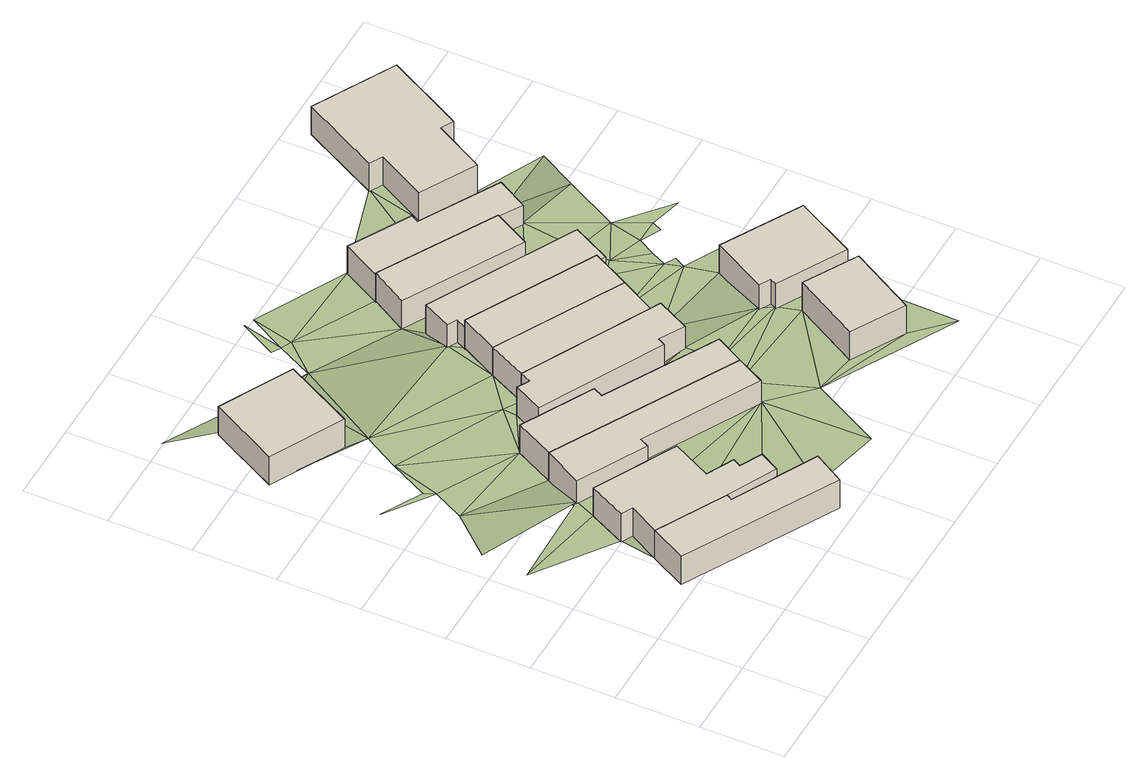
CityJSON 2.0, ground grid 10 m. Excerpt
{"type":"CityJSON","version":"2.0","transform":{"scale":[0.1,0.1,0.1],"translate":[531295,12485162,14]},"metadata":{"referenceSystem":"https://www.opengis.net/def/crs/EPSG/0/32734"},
"CityObjects":{
"building1":{"type":"Building","attributes":{"address":"63 Kingsley Road Salt River Cape Town","building":"house","building:levels":1,"building_height":4.1,"plus_code":"4FRW3F87+XGH","ground_height":16.59,"roof_height":20.69},"geometry":[{"type":"Solid","lod":"1","boundaries":[[[[0,1,2,3]],[[1,4,5,2]],[[4,6,7,5]],[[6,8,9,7]],[[8,10,11,9]],[[10,0,3,11]],[[3,2,5,7,9,11]],[[10,8,6,4,1,0]]]]}]},
"building2":{"type":"Building","attributes":{"address":"61 Kingsley Road Salt River Cape Town","building":"house","building:levels":1,"building_height":4.1,"plus_code":"4FRW3F97+2G8","ground_height":16.59,"roof_height":20.69},"geometry":[{"type":"Solid","lod":"1","boundaries":[[[[0,10,11,3]],[[10,12,13,11]],[[12,14,15,13]],[[14,16,17,15]],[[16,18,19,17]],[[18,20,21,19]],[[20,22,23,21]],[[22,24,25,23]],[[24,26,27,25]],[[26,28,29,27]],[[28,0,3,29]],[[3,11,13,15,17,19,21,23,25,27,29]],[[28,26,24,22,20,18,16,14,12,10,0]]]]}]},
"building3":{"type":"Building","attributes":{"address":"70 Kingsley Road Salt River Cape Town","building":"house","building:levels":1,"building_height":4.1,"plus_code":"4FRW3F97+5G6","ground_height":14.59,"roof_height":18.69},"geometry":[{"type":"Solid","lod":"1","boundaries":[[[[30,31,32,33]],[[31,34,35,32]],[[34,36,37,35]],[[36,30,33,37]],[[33,32,35,37]],[[36,34,31,30]]]]}]},
"building4":{"type":"Building","attributes":{"address":"59 Kingsley Road Salt River Cape Town","building":"house","building:levels":1,"building_height":4.1,"plus_code":"4FRW3F97+2HJ","ground_height":15.59,"roof_height":19.69},"geometry":[{"type":"Solid","lod":"1","boundaries":[[[[38,39,40,41]],[[39,42,43,40]],[[42,44,45,43]],[[44,46,47,45]],[[46,48,49,47]],[[48,38,41,49]],[[41,40,43,45,47,49]],[[48,46,44,42,39,38]]]]}]},
"building5":{"type":"Building","attributes":{"address":"57 Kingsley Road Salt River Cape Town","building":"house","building:levels":1,"building_height":4.1,"plus_code":"4FRW3F97+2HX","ground_height":15.59,"roof_height":19.69},"geometry":[{"type":"Solid","lod":"1","boundaries":[[[[38,48,49,41]],[[48,50,51,49]],[[50,52,53,51]],[[52,54,55,53]],[[54,56,57,55]],[[56,38,41,57]],[[41,49,51,53,55,57]],[[56,54,52,50,48,38]]]]}]},
"building6":{"type":"Building","attributes":{"address":"55 Kingsley Road Salt River Cape Town","building":"house","building:levels":1,"building_height":4.1,"plus_code":"4FRW3F97+3H9","ground_height":15.59,"roof_height":19.69},"geometry":[{"type":"Solid","lod":"1","boundaries":[[[[58,59,60,61]],[[59,62,63,60]],[[62,64,65,63]],[[64,66,67,65]],[[66,68,69,67]],[[68,70,71,69]],[[70,72,73,71]],[[72,74,75,73]],[[74,58,61,75]],[[61,60,63,65,67,69,71,73,75]],[[74,72,70,68,66,64,62,59,58]]]]}]},
"building7":{"type":"Building","attributes":{"address":"53 Kingsley Road Salt River Cape Town","building":"house","building:levels":1,"building_height":4.1,"plus_code":"4FRW3F97+3JM","ground_height":15.59,"roof_height":19.69},"geometry":[{"type":"Solid","lod":"1","boundaries":[[[[76,58,61,77]],[[58,74,75,61]],[[74,78,79,75]],[[78,76,77,79]],[[77,61,75,79]],[[78,74,58,76]]]]}]},
"building8":{"type":"Building","attributes":{"address":"51 Kingsley Road Salt River Cape Town","building":"house","building:levels":1,"building_height":4.1,"plus_code":"4FRW3F97+3JV","ground_height":15.59,"roof_height":19.69},"geometry":[{"type":"Solid","lod":"1","boundaries":[[[[80,76,77,81]],[[76,78,79,77]],[[78,82,83,79]],[[82,80,81,83]],[[81,77,79,83]],[[82,78,76,80]]]]}]},
"building9":{"type":"Building","attributes":{"address":"49 Kingsley Road Salt River Cape Town","building":"house","building:levels":1,"building_height":4.1,"plus_code":"4FRW3F97+4J8","ground_height":14.59,"roof_height":18.69},"geometry":[{"type":"Solid","lod":"1","boundaries":[[[[84,85,86,87]],[[85,88,89,86]],[[88,90,91,89]],[[90,92,93,91]],[[92,94,95,93]],[[94,96,97,95]],[[96,84,87,97]],[[87,86,89,91,93,95,97]],[[96,94,92,90,88,85,84]]]]}]},
"building10":{"type":"Building","attributes":{"address":"Salt River Cape Town","building":"house","building:levels":1,"building_height":4.1,"plus_code":"4FRW3F97+4JW","ground_height":14.59,"roof_height":18.69},"geometry":[{"type":"Solid","lod":"1","boundaries":[[[[98,99,100,101]],[[99,102,103,100]],[[102,104,105,103]],[[104,98,101,105]],[[101,100,103,105]],[[104,102,99,98]]]]}]},
"building11":{"type":"Building","attributes":{"address":"40 Chatham Road Salt River Cape Town","building":"house","building:levels":1,"building_height":4.1,"plus_code":"4FRW3F87+XMW","ground_height":16.56,"roof_height":20.66},"geometry":[{"type":"Solid","lod":"1","boundaries":[[[[106,107,108,109]],[[107,110,111,108]],[[110,112,113,111]],[[112,106,109,113]],[[109,108,111,113]],[[112,110,107,106]]]]}]},
"building12":{"type":"Building","attributes":{"address":"Salt River Cape Town","building":"house","building:levels":1,"building_height":4.1,"plus_code":"4FRW3F97+5M2","ground_height":14.36,"roof_height":18.46},"geometry":[{"type":"Solid","lod":"1","boundaries":[[[[114,115,116,117]],[[115,118,119,116]],[[118,120,121,119]],[[120,122,123,121]],[[122,124,125,123]],[[124,126,127,125]],[[126,114,117,127]],[[117,116,119,121,123,125,127]],[[126,124,122,120,118,115,114]]]]}]},
"building13":{"type":"Building","attributes":{"address":"38 Chatham Road Salt River Cape Town","building":"house","building:levels":1,"building_height":4.1,"plus_code":"4FRW3F97+2PC","ground_height":15.87,"roof_height":19.97},"geometry":[{"type":"Solid","lod":"1","boundaries":[[[[128,129,130,131]],[[129,132,133,130]],[[132,134,135,133]],[[134,136,137,135]],[[136,138,139,137]],[[138,128,131,139]],[[131,130,133,135,137,139]],[[138,136,134,132,129,128]]]]}]},
"building14":{"type":"Building","attributes":{"address":"78 Pope Street Salt River Cape Town","building":"house","building:levels":1,"building_height":4.1,"plus_code":"4FRW3F97+5PR","ground_height":14.21,"roof_height":18.31},"geometry":[{"type":"Solid","lod":"1","boundaries":[[[[140,141,142,143]],[[141,144,145,142]],[[144,146,147,145]],[[146,148,149,147]],[[148,150,151,149]],[[150,152,153,151]],[[152,154,155,153]],[[154,140,143,155]],[[143,142,145,147,149,151,153,155]],[[154,152,150,148,146,144,141,140]]]]}]},
"terrain1":{"type":"TINRelief","geometry":[{"type":"CompositeSurface","lod":"1","boundaries":[[[156,24,157]],[[156,158,28]],[[24,159,157]],[[160,159,161]],[[162,163,164]],[[161,159,38]],[[162,164,165]],[[8,12,10]],[[164,161,56]],[[24,166,159]],[[161,38,56]],[[164,56,165]],[[6,12,8]],[[22,166,24]],[[167,36,168]],[[169,20,18]],[[169,22,20]],[[18,16,14]],[[169,18,14]],[[12,6,14]],[[166,22,170]],[[171,167,165]],[[171,165,56]],[[172,173,174]],[[30,36,167]],[[56,64,62]],[[175,22,169]],[[169,14,175]],[[64,56,54]],[[14,6,175]],[[22,175,170]],[[56,62,171]],[[174,173,30]],[[30,167,174]],[[167,171,76]],[[6,176,175]],[[171,62,58]],[[58,62,59]],[[177,174,167]],[[178,64,54]],[[76,171,58]],[[167,76,177]],[[54,52,178]],[[179,175,176]],[[180,181,174]],[[52,182,178]],[[181,183,184]],[[185,175,179]],[[174,99,180]],[[80,177,76]],[[177,99,174]],[[181,180,186]],[[187,177,80]],[[188,178,189]],[[189,178,182]],[[99,177,92]],[[180,99,98]],[[106,185,179]],[[186,180,190]],[[182,185,191]],[[179,110,107]],[[107,106,179]],[[190,180,98]],[[182,192,189]],[[99,92,193]],[[189,192,194]],[[194,195,196]],[[106,191,185]],[[197,110,179]],[[192,182,191]],[[195,194,198]],[[192,129,194]],[[192,191,199]],[[193,92,200]],[[201,202,195]],[[197,112,110]],[[203,201,195]],[[198,194,129]],[[106,204,191]],[[195,198,203]],[[106,112,204]],[[201,203,205]],[[201,205,200]],[[205,203,206]],[[198,207,203]],[[208,190,124]],[[209,193,200]],[[210,193,209]],[[211,124,122]],[[206,212,205]],[[213,200,205]],[[129,214,198]],[[212,213,205]],[[211,122,120]],[[209,200,213]],[[214,129,215]],[[124,211,208]],[[216,212,217]],[[213,212,216]],[[209,213,218]],[[219,208,211]],[[120,220,211]],[[120,209,218]],[[221,213,216]],[[222,220,120]],[[218,222,120]],[[220,223,224]]]}]}
},
"vertices":[
[86,147,26],[63,104,26],[63,104,67],[86,147,67],[243,7,26],[243,7,67],[265,44,26],[265,44,67],[165,96,26],[165,96,67],[169,103,26],[169,103,67],
[228,74,26],[228,74,67],[241,98,26],[241,98,67],[215,111,26],[215,111,67],[220,121,26],[220,121,67],[188,137,26],[188,137,67],[212,184,26],[212,184,67],[115,234,26],[115,234,67],[93,190,26],[93,190,67],[106,183,26],[106,183,67],
[153,608,6],[66,653,6],[66,653,47],[153,608,47],[22,570,6],[22,570,47],[109,525,6],[109,525,47],
[151,305,16],[126,259,16],[126,259,57],[151,305,57],[207,216,16],[207,216,57],[213,227,16],[213,227,57],[350,154,16],[350,154,57],[368,188,16],[368,188,57],
[387,222,16],[387,222,57],[254,294,16],[254,294,57],[260,306,16],[260,306,57],[175,351,16],[175,351,57],
[246,385,16],[240,372,16],[240,372,57],[246,385,57],[225,380,16],[225,380,57],[207,345,16],[207,345,57],[353,270,16],[353,270,57],[358,279,16],[358,279,57],[388,263,16],[388,263,57],[408,302,16],[408,302,57],[396,308,16],[396,308,57],
[268,430,16],[268,430,57],[419,350,16],[419,350,57],
[292,475,16],[292,475,57],[443,395,16],[443,395,57],
[292,475,6],[443,395,6],[443,395,47],[292,475,47],[454,390,6],[454,390,47],[478,436,6],[478,436,47],[303,527,6],[303,527,47],[286,493,6],[286,493,47],[298,487,6],[298,487,47],
[323,596,6],[297,552,6],[297,552,47],[323,596,47],[436,476,6],[436,476,47],[460,520,6],[460,520,47],
[494,178,26],[449,99,26],[449,99,67],[494,178,67],[512,64,26],[512,64,67],[557,143,26],[557,143,67],
[323,596,4],[460,520,4],[460,520,45],[323,596,45],[487,504,4],[487,504,45],[508,541,4],[508,541,45],[415,593,4],[415,593,45],[420,602,4],[420,602,45],[348,642,4],[348,642,45],
[606,233,19],[512,285,19],[512,285,60],[606,233,60],[477,220,19],[477,220,60],[490,213,19],[490,213,60],[486,205,19],[486,205,60],[567,161,19],[567,161,60],
[523,773,2],[473,679,2],[473,679,43],[523,773,43],[488,671,2],[488,671,43],[456,612,2],[456,612,43],[522,576,2],[522,576,43],[555,636,2],[555,636,43],[570,628,2],[570,628,43],[620,721,2],[620,721,43],
[93,190,27],[2,255,27],[86,147,27],[126,259,26],[19,317,15],[62,365,15],[75,415,15],[26,441,15],[81,402,15],[99,461,15],[207,216,26],[123,504,16],[22,570,9],[226,147,26],[213,227,26],[226,397,16],[25,698,9],[66,653,9],[192,610,6],[350,154,26],[352,25,26],[286,493,16],[353,270,26],[397,108,26],[226,647,6],[214,653,6],[387,222,26],[227,703,6],[203,659,6],[368,188,26],[239,698,6],[298,487,16],[358,279,19],[388,263,26],[348,642,6],[486,205,26],[477,220,26],[436,476,19],[408,302,19],[419,350,19],[396,308,19],[554,23,26],[504,323,19],[490,213,26],[478,436,19],[454,390,19],[443,395,19],[498,343,19],[567,161,26],[477,397,19],[507,361,19],[511,336,19],[473,679,4],[487,504,19],[460,520,19],[456,612,4],[519,382,19],[529,422,19],[579,284,19],[573,272,19],[549,382,19],[543,370,19],[563,486,19],[488,671,4],[522,576,4],[588,372,19],[602,538,4],[570,628,4],[555,636,4]
]}
